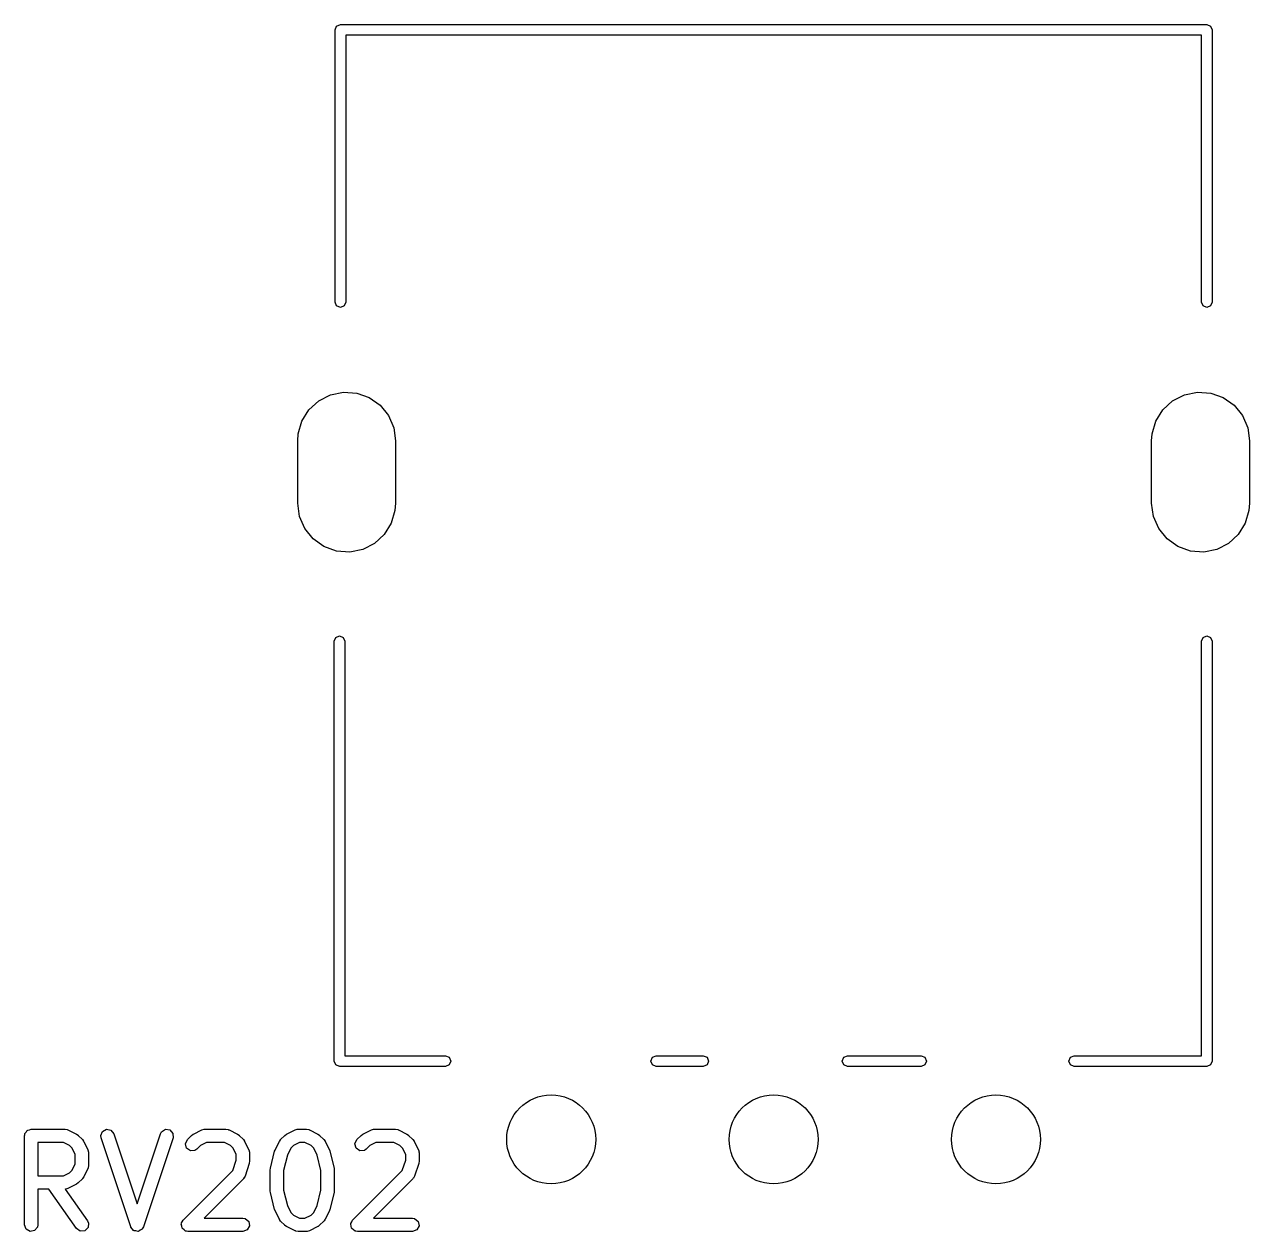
# Model space of a CAD drawing. Extents: x 63 to 233, y -146 to -43.
# Drawn here: x 107.03 to 120.8, y -57.68 to -44.11 of the extents above; entities that cross this region are included whole.
import ezdxf

# ---------------------------------------------------------------- set-up
doc = ezdxf.new("R2010")
doc.units = 0
doc.layers.add('BLACK', color=7, linetype='CONTINUOUS')

msp = doc.modelspace()

# ---------------------------------------------------------------- linework, layer by layer
at = {"layer": 'BLACK', "linetype": 'CONTINUOUS'}
for p, q in [((110.517, -44.172), (110.535, -44.1296)), ((110.517, -47.232), (110.517, -44.172)), ((110.535, -44.1296), (110.577, -44.112)), ((110.577, -44.112), (120.317, -44.112)), ((120.317, -44.112), (120.359, -44.1296)), ((120.359, -44.1296), (120.377, -44.172)), ((120.377, -44.172), (120.377, -47.232)), ((120.257, -44.232), (110.637, -44.232)), ((110.637, -44.232), (110.637, -47.232)), ((120.257, -47.232), (120.257, -44.232)), ((110.535, -47.2744), (110.517, -47.232)), ((110.637, -47.232), (110.619, -47.2744)), ((120.275, -47.2744), (120.257, -47.232)), ((120.377, -47.232), (120.359, -47.2744)), ((110.577, -47.292), (110.535, -47.2744)), ((110.619, -47.2744), (110.577, -47.292)), ((120.317, -47.292), (120.275, -47.2744)), ((120.359, -47.2744), (120.317, -47.292)), ((110.333, -48.3404), (110.466, -48.2726)), ((110.466, -48.2726), (110.612, -48.2431)), ((110.612, -48.2431), (110.761, -48.254)), ((110.761, -48.254), (110.902, -48.3046)), ((110.902, -48.3046), (111.024, -48.3911)), ((119.933, -48.3404), (120.066, -48.2726)), ((120.066, -48.2726), (120.212, -48.2431)), ((120.212, -48.2431), (120.361, -48.254)), ((120.361, -48.254), (120.502, -48.3046)), ((120.502, -48.3046), (120.624, -48.3911)), ((110.145, -48.5683), (110.223, -48.4414)), ((110.223, -48.4414), (110.333, -48.3404)), ((111.024, -48.3911), (111.117, -48.5071)), ((119.745, -48.5683), (119.823, -48.4414)), ((119.823, -48.4414), (119.933, -48.3404)), ((120.624, -48.3911), (120.717, -48.5071)), ((110.103, -48.7117), (110.145, -48.5683)), ((111.117, -48.5071), (111.177, -48.6441)), ((119.703, -48.7117), (119.745, -48.5683)), ((120.717, -48.5071), (120.777, -48.6441)), ((110.097, -48.792), (110.103, -48.7117)), ((111.177, -48.6441), (111.197, -48.792)), ((119.697, -48.792), (119.703, -48.7117)), ((120.777, -48.6441), (120.797, -48.792)), ((110.097, -49.492), (110.097, -48.792)), ((111.197, -48.792), (111.197, -49.492)), ((119.697, -49.492), (119.697, -48.792)), ((120.797, -48.792), (120.797, -49.492)), ((110.117, -49.6399), (110.097, -49.492)), ((111.191, -49.5723), (111.149, -49.7157)), ((111.197, -49.492), (111.191, -49.5723)), ((119.717, -49.6399), (119.697, -49.492)), ((120.791, -49.5723), (120.749, -49.7157)), ((120.797, -49.492), (120.791, -49.5723)), ((110.177, -49.7769), (110.117, -49.6399)), ((119.777, -49.7769), (119.717, -49.6399)), ((110.27, -49.8929), (110.177, -49.7769)), ((111.071, -49.8426), (110.961, -49.9436)), ((111.149, -49.7157), (111.071, -49.8426)), ((119.87, -49.8929), (119.777, -49.7769)), ((120.671, -49.8426), (120.561, -49.9436)), ((120.749, -49.7157), (120.671, -49.8426)), ((110.392, -49.9794), (110.27, -49.8929)), ((110.533, -50.03), (110.392, -49.9794)), ((110.961, -49.9436), (110.828, -50.0114)), ((119.992, -49.9794), (119.87, -49.8929)), ((120.133, -50.03), (119.992, -49.9794)), ((120.561, -49.9436), (120.428, -50.0114)), ((110.682, -50.0409), (110.533, -50.03)), ((110.828, -50.0114), (110.682, -50.0409)), ((120.282, -50.0409), (120.133, -50.03)), ((120.428, -50.0114), (120.282, -50.0409)), ((110.507, -51.042), (110.525, -50.9996)), ((110.507, -55.762), (110.507, -51.042)), ((110.525, -50.9996), (110.567, -50.982)), ((110.567, -50.982), (110.609, -50.9996)), ((110.609, -50.9996), (110.627, -51.042)), ((110.627, -51.042), (110.627, -55.702)), ((120.257, -51.042), (120.275, -50.9996)), ((120.257, -55.702), (120.257, -51.042)), ((120.275, -50.9996), (120.317, -50.982)), ((120.317, -50.982), (120.359, -50.9996)), ((120.359, -50.9996), (120.377, -51.042)), ((120.377, -51.042), (120.377, -55.762)), ((110.525, -55.8044), (110.507, -55.762)), ((110.627, -55.702), (111.757, -55.702)), ((111.757, -55.702), (111.799, -55.7196)), ((111.799, -55.7196), (111.817, -55.762)), ((111.817, -55.762), (111.799, -55.8044)), ((114.067, -55.762), (114.085, -55.7196)), ((114.085, -55.8044), (114.067, -55.762)), ((114.085, -55.7196), (114.127, -55.702)), ((114.127, -55.702), (114.657, -55.702)), ((114.657, -55.702), (114.699, -55.7196)), ((114.699, -55.7196), (114.717, -55.762)), ((114.717, -55.762), (114.699, -55.8044)), ((116.217, -55.762), (116.235, -55.7196)), ((116.235, -55.8044), (116.217, -55.762)), ((116.235, -55.7196), (116.277, -55.702)), ((116.277, -55.702), (117.107, -55.702)), ((117.107, -55.702), (117.149, -55.7196)), ((117.149, -55.7196), (117.167, -55.762)), ((117.167, -55.762), (117.149, -55.8044)), ((118.767, -55.762), (118.785, -55.7196)), ((118.785, -55.8044), (118.767, -55.762)), ((118.785, -55.7196), (118.827, -55.702)), ((118.827, -55.702), (120.257, -55.702)), ((120.377, -55.762), (120.359, -55.8044)), ((110.567, -55.822), (110.525, -55.8044)), ((110.572, -55.8199), (110.567, -55.822)), ((110.577, -55.822), (110.572, -55.8199)), ((111.757, -55.822), (110.577, -55.822)), ((111.799, -55.8044), (111.757, -55.822)), ((114.127, -55.822), (114.085, -55.8044)), ((114.657, -55.822), (114.127, -55.822)), ((114.699, -55.8044), (114.657, -55.822)), ((116.277, -55.822), (116.235, -55.8044)), ((117.107, -55.822), (116.277, -55.822)), ((117.149, -55.8044), (117.107, -55.822)), ((118.827, -55.822), (118.785, -55.8044)), ((120.317, -55.822), (118.827, -55.822)), ((120.359, -55.8044), (120.317, -55.822)), ((107.026, -56.6024), (107.028, -56.5926)), ((107.027, -56.5894), (107.029, -56.5865)), ((107.028, -56.5926), (107.027, -56.5894)), ((107.029, -56.5865), (107.03, -56.5767)), ((107.03, -56.5767), (107.043, -56.5618)), ((107.043, -56.5618), (107.053, -56.5449)), ((107.053, -56.5449), (107.059, -56.5426)), ((107.059, -56.5426), (107.063, -56.5374)), ((107.063, -56.5374), (107.083, -56.534)), ((107.083, -56.534), (107.101, -56.5274)), ((107.101, -56.5274), (107.482, -56.5274)), ((107.482, -56.5274), (107.508, -56.5319)), ((107.508, -56.5319), (107.511, -56.5348)), ((107.511, -56.5348), (107.515, -56.5353)), ((107.515, -56.5353), (107.611, -56.5829)), ((107.611, -56.5829), (107.629, -56.5963)), ((107.629, -56.5963), (107.63, -56.597)), ((107.63, -56.597), (107.678, -56.6446)), ((107.883, -56.6003), (107.902, -56.5526)), ((107.902, -56.5526), (107.947, -56.5282)), ((107.947, -56.5282), (107.997, -56.5385)), ((107.997, -56.5385), (108.029, -56.5787)), ((108.029, -56.5787), (108.291, -57.3652)), ((108.291, -57.3652), (108.554, -56.5787)), ((108.554, -56.5787), (108.566, -56.5558)), ((108.566, -56.5558), (108.61, -56.5289)), ((108.61, -56.5289), (108.66, -56.5364)), ((108.66, -56.5364), (108.695, -56.5748)), ((108.695, -56.5748), (108.696, -56.6261)), ((108.857, -56.6446), (108.905, -56.597)), ((108.905, -56.597), (108.923, -56.5841)), ((108.923, -56.5841), (108.925, -56.5829)), ((108.925, -56.5829), (109.02, -56.5353)), ((109.02, -56.5353), (109.045, -56.5279)), ((109.045, -56.5279), (109.049, -56.5289)), ((109.049, -56.5289), (109.053, -56.5274)), ((109.053, -56.5274), (109.291, -56.5274)), ((109.291, -56.5274), (109.317, -56.5319)), ((109.317, -56.5319), (109.321, -56.5348)), ((109.321, -56.5348), (109.325, -56.5353)), ((109.325, -56.5353), (109.42, -56.5829)), ((109.42, -56.5829), (109.438, -56.5963)), ((109.438, -56.5963), (109.44, -56.597)), ((109.44, -56.597), (109.487, -56.6446)), ((109.905, -56.6446), (109.953, -56.597)), ((109.953, -56.597), (109.971, -56.5841)), ((109.971, -56.5841), (109.972, -56.5829)), ((109.972, -56.5829), (110.067, -56.5353)), ((110.067, -56.5353), (110.092, -56.5279)), ((110.092, -56.5279), (110.097, -56.5289)), ((110.097, -56.5289), (110.101, -56.5274)), ((110.101, -56.5274), (110.196, -56.5274)), ((110.196, -56.5274), (110.222, -56.5319)), ((110.222, -56.5319), (110.225, -56.5348)), ((110.225, -56.5348), (110.23, -56.5353)), ((110.23, -56.5353), (110.325, -56.5829)), ((110.325, -56.5829), (110.343, -56.5963)), ((110.343, -56.5963), (110.344, -56.597)), ((110.344, -56.597), (110.392, -56.6446)), ((110.762, -56.6446), (110.81, -56.597)), ((110.81, -56.597), (110.828, -56.5841)), ((110.828, -56.5841), (110.829, -56.5829)), ((110.829, -56.5829), (110.925, -56.5353)), ((110.925, -56.5353), (110.95, -56.5279)), ((110.95, -56.5279), (110.954, -56.5289)), ((110.954, -56.5289), (110.958, -56.5274)), ((110.958, -56.5274), (111.196, -56.5274)), ((111.196, -56.5274), (111.222, -56.5319)), ((111.222, -56.5319), (111.225, -56.5348)), ((111.225, -56.5348), (111.23, -56.5353)), ((111.23, -56.5353), (111.325, -56.5829)), ((111.325, -56.5829), (111.343, -56.5963)), ((111.343, -56.5963), (111.344, -56.597)), ((111.344, -56.597), (111.392, -56.6446)), ((107.026, -57.6024), (107.026, -56.6024)), ((107.176, -56.6774), (107.176, -57.0512)), ((107.464, -56.6774), (107.176, -56.6774)), ((107.533, -56.7116), (107.464, -56.6774)), ((107.563, -56.742), (107.533, -56.7116)), ((107.678, -56.6446), (107.691, -56.663)), ((107.691, -56.663), (107.692, -56.6641)), ((107.692, -56.6641), (107.739, -56.7593)), ((107.887, -56.6261), (107.883, -56.6003)), ((108.22, -57.6261), (107.887, -56.6261)), ((108.696, -56.6261), (108.363, -57.6261)), ((108.836, -56.6911), (108.857, -56.6446)), ((108.849, -56.7406), (108.836, -56.6911)), ((109.003, -56.7116), (108.964, -56.7507)), ((109.071, -56.6774), (109.003, -56.7116)), ((109.274, -56.6774), (109.071, -56.6774)), ((109.342, -56.7116), (109.274, -56.6774)), ((109.373, -56.742), (109.342, -56.7116)), ((109.487, -56.6446), (109.5, -56.663)), ((109.5, -56.663), (109.501, -56.6641)), ((109.501, -56.6641), (109.549, -56.7593)), ((109.843, -56.7593), (109.891, -56.6641)), ((109.891, -56.6641), (109.904, -56.6461)), ((109.904, -56.6461), (109.905, -56.6446)), ((110.05, -56.7116), (110.02, -56.742)), ((110.119, -56.6774), (110.05, -56.7116)), ((110.178, -56.6774), (110.119, -56.6774)), ((110.247, -56.7116), (110.178, -56.6774)), ((110.277, -56.742), (110.247, -56.7116)), ((110.392, -56.6446), (110.405, -56.663)), ((110.405, -56.663), (110.406, -56.6641)), ((110.406, -56.6641), (110.454, -56.7593)), ((110.741, -56.6911), (110.762, -56.6446)), ((110.754, -56.7406), (110.741, -56.6911)), ((110.907, -56.7116), (110.868, -56.7507)), ((110.976, -56.6774), (110.907, -56.7116)), ((111.178, -56.6774), (110.976, -56.6774)), ((111.247, -56.7116), (111.178, -56.6774)), ((111.277, -56.742), (111.247, -56.7116)), ((111.392, -56.6446), (111.405, -56.663)), ((111.405, -56.663), (111.406, -56.6641)), ((111.406, -56.6641), (111.454, -56.7593)), ((107.597, -56.8106), (107.563, -56.742)), ((107.597, -56.918), (107.597, -56.8106)), ((107.739, -56.7593), (107.747, -56.7843)), ((107.747, -56.7843), (107.746, -56.7886)), ((107.746, -56.7886), (107.747, -56.7929)), ((107.747, -56.7929), (107.747, -56.9357)), ((108.891, -56.7701), (108.849, -56.7406)), ((108.942, -56.7656), (108.891, -56.7701)), ((108.964, -56.7507), (108.942, -56.7656)), ((109.407, -56.8106), (109.373, -56.742)), ((109.407, -56.8759), (109.407, -56.8106)), ((109.549, -56.7593), (109.556, -56.7843)), ((109.556, -56.7843), (109.555, -56.7886)), ((109.555, -56.7886), (109.557, -56.7929)), ((109.557, -56.7929), (109.557, -56.8881)), ((109.79, -56.9651), (109.838, -56.7747)), ((109.838, -56.7747), (109.843, -56.7628)), ((109.843, -56.7628), (109.843, -56.7593)), ((109.981, -56.819), (109.938, -56.9926)), ((110.02, -56.742), (109.981, -56.819)), ((110.316, -56.819), (110.277, -56.742)), ((110.359, -56.9926), (110.316, -56.819)), ((110.454, -56.7593), (110.457, -56.7717)), ((110.457, -56.7717), (110.459, -56.7747)), ((110.459, -56.7747), (110.507, -56.9651)), ((110.796, -56.7701), (110.754, -56.7406)), ((110.847, -56.7656), (110.796, -56.7701)), ((110.868, -56.7507), (110.847, -56.7656)), ((111.312, -56.8106), (111.277, -56.742)), ((111.312, -56.8759), (111.312, -56.8106)), ((111.454, -56.7593), (111.461, -56.7843)), ((111.461, -56.7843), (111.46, -56.7886)), ((111.46, -56.7886), (111.462, -56.7929)), ((111.462, -56.7929), (111.462, -56.8881)), ((107.533, -57.0169), (107.563, -56.9865)), ((107.563, -56.9865), (107.597, -56.918)), ((107.739, -56.9693), (107.692, -57.0645)), ((107.74, -56.9648), (107.739, -56.9693)), ((107.743, -56.9614), (107.74, -56.9648)), ((107.747, -56.9357), (107.743, -56.9614)), ((108.81, -57.5493), (109.369, -56.9904)), ((109.369, -56.9904), (109.407, -56.8759)), ((109.553, -56.9118), (109.505, -57.0547)), ((109.557, -56.8881), (109.553, -56.9102)), ((109.553, -56.9102), (109.553, -56.9118)), ((109.788, -56.9833), (109.79, -56.9686)), ((109.788, -57.2214), (109.788, -56.9833)), ((109.79, -56.9686), (109.79, -56.9651)), ((109.938, -56.9926), (109.938, -57.2122)), ((110.359, -57.2122), (110.359, -56.9926)), ((110.507, -56.9651), (110.508, -56.9801)), ((110.508, -56.9801), (110.509, -56.9833)), ((110.509, -56.9833), (110.509, -57.2214)), ((110.715, -57.5493), (111.273, -56.9904)), ((111.273, -56.9904), (111.312, -56.8759)), ((111.458, -56.9118), (111.41, -57.0547)), ((111.462, -56.8881), (111.458, -56.9102)), ((111.458, -56.9102), (111.458, -56.9118)), ((107.176, -57.0512), (107.464, -57.0512)), ((107.464, -57.0512), (107.533, -57.0169)), ((107.611, -57.1457), (107.515, -57.1933)), ((107.612, -57.1445), (107.611, -57.1457)), ((107.63, -57.1316), (107.612, -57.1445)), ((107.678, -57.084), (107.63, -57.1316)), ((107.692, -57.0645), (107.678, -57.0825)), ((107.678, -57.0825), (107.678, -57.084)), ((109.487, -57.084), (109.044, -57.5274)), ((109.489, -57.0799), (109.487, -57.084)), ((109.493, -57.0776), (109.489, -57.0799)), ((109.505, -57.0547), (109.493, -57.0776)), ((111.392, -57.084), (110.949, -57.5274)), ((111.394, -57.0799), (111.392, -57.084)), ((111.398, -57.0776), (111.394, -57.0799)), ((111.41, -57.0547), (111.398, -57.0776)), ((107.3, -57.2012), (107.176, -57.2012)), ((107.176, -57.2012), (107.176, -57.6024)), ((107.611, -57.6454), (107.3, -57.2012)), ((107.486, -57.1997), (107.483, -57.2008)), ((107.483, -57.2008), (107.734, -57.5594)), ((107.49, -57.2007), (107.486, -57.1997)), ((107.515, -57.1933), (107.49, -57.2007)), ((109.789, -57.2247), (109.788, -57.2214)), ((109.79, -57.2396), (109.789, -57.2247)), ((109.838, -57.4301), (109.79, -57.2396)), ((109.938, -57.2122), (109.981, -57.3857)), ((110.316, -57.3857), (110.359, -57.2122)), ((110.507, -57.2396), (110.459, -57.4301)), ((110.509, -57.2214), (110.507, -57.2362)), ((110.507, -57.2362), (110.507, -57.2396)), ((109.981, -57.3857), (110.02, -57.4627)), ((110.277, -57.4627), (110.316, -57.3857)), ((107.734, -57.5594), (107.745, -57.583)), ((108.8, -57.5698), (108.81, -57.5493)), ((109.044, -57.5274), (109.482, -57.5274)), ((109.482, -57.5274), (109.508, -57.5319)), ((109.508, -57.5319), (109.547, -57.5649)), ((109.84, -57.433), (109.838, -57.4301)), ((109.843, -57.4454), (109.84, -57.433)), ((109.891, -57.5407), (109.843, -57.4454)), ((109.892, -57.5418), (109.891, -57.5407)), ((109.905, -57.5602), (109.892, -57.5418)), ((109.953, -57.6078), (109.905, -57.5602)), ((110.02, -57.4627), (110.05, -57.4931)), ((110.05, -57.4931), (110.119, -57.5274)), ((110.119, -57.5274), (110.178, -57.5274)), ((110.178, -57.5274), (110.247, -57.4931)), ((110.247, -57.4931), (110.277, -57.4627)), ((110.392, -57.5602), (110.344, -57.6078)), ((110.393, -57.5587), (110.392, -57.5602)), ((110.406, -57.5407), (110.393, -57.5587)), ((110.454, -57.4454), (110.406, -57.5407)), ((110.459, -57.4301), (110.454, -57.4419)), ((110.454, -57.4419), (110.454, -57.4454)), ((110.705, -57.5698), (110.715, -57.5493)), ((110.949, -57.5274), (111.387, -57.5274)), ((111.387, -57.5274), (111.412, -57.5319)), ((111.412, -57.5319), (111.452, -57.5649)), ((107.043, -57.6506), (107.026, -57.6024)), ((107.088, -57.6762), (107.043, -57.6506)), ((107.138, -57.6673), (107.088, -57.6762)), ((107.171, -57.628), (107.138, -57.6673)), ((107.176, -57.6024), (107.171, -57.628)), ((107.653, -57.6748), (107.611, -57.6454)), ((107.704, -57.6704), (107.653, -57.6748)), ((107.74, -57.6341), (107.704, -57.6704)), ((107.745, -57.583), (107.74, -57.6341)), ((108.222, -57.6278), (108.22, -57.6261)), ((108.222, -57.6299), (108.222, -57.6278)), ((108.237, -57.6477), (108.222, -57.6299)), ((108.252, -57.6663), (108.237, -57.6477)), ((108.254, -57.6667), (108.252, -57.6663)), ((108.256, -57.6683), (108.254, -57.6667)), ((108.279, -57.6718), (108.256, -57.6683)), ((108.302, -57.6766), (108.279, -57.6718)), ((108.304, -57.6755), (108.302, -57.6766)), ((108.306, -57.6759), (108.304, -57.6755)), ((108.327, -57.6634), (108.306, -57.6759)), ((108.348, -57.6521), (108.327, -57.6634)), ((108.35, -57.649), (108.348, -57.6501)), ((108.348, -57.6501), (108.348, -57.6521)), ((108.363, -57.6261), (108.35, -57.649)), ((108.788, -57.5958), (108.79, -57.5927)), ((108.794, -57.6176), (108.788, -57.5958)), ((108.789, -57.5894), (108.8, -57.5698)), ((108.79, -57.5927), (108.789, -57.5894)), ((108.798, -57.6399), (108.794, -57.6176)), ((108.801, -57.6421), (108.798, -57.6399)), ((108.801, -57.6454), (108.801, -57.6421)), ((108.82, -57.6583), (108.801, -57.6454)), ((108.837, -57.6729), (108.82, -57.6583)), ((108.842, -57.6737), (108.837, -57.6729)), ((108.843, -57.6748), (108.842, -57.6737)), ((108.847, -57.6745), (108.843, -57.6748)), ((108.863, -57.6774), (108.847, -57.6745)), ((109.482, -57.6774), (108.863, -57.6774)), ((109.53, -57.6598), (109.482, -57.6774)), ((109.556, -57.6154), (109.53, -57.6598)), ((109.547, -57.5649), (109.556, -57.6154)), ((109.954, -57.6085), (109.953, -57.6078)), ((109.972, -57.6218), (109.954, -57.6085)), ((110.067, -57.6695), (109.972, -57.6218)), ((110.072, -57.67), (110.067, -57.6695)), ((110.075, -57.6729), (110.072, -57.67)), ((110.101, -57.6774), (110.075, -57.6729)), ((110.196, -57.6774), (110.101, -57.6774)), ((110.2, -57.6758), (110.196, -57.6774)), ((110.205, -57.6769), (110.2, -57.6758)), ((110.23, -57.6695), (110.205, -57.6769)), ((110.325, -57.6218), (110.23, -57.6695)), ((110.326, -57.6207), (110.325, -57.6218)), ((110.344, -57.6078), (110.326, -57.6207)), ((110.693, -57.5958), (110.694, -57.5927)), ((110.699, -57.6176), (110.693, -57.5958)), ((110.694, -57.5894), (110.705, -57.5698)), ((110.694, -57.5927), (110.694, -57.5894)), ((110.703, -57.6399), (110.699, -57.6176)), ((110.705, -57.6421), (110.703, -57.6399)), ((110.706, -57.6454), (110.705, -57.6421)), ((110.725, -57.6583), (110.706, -57.6454)), ((110.742, -57.6729), (110.725, -57.6583)), ((110.747, -57.6737), (110.742, -57.6729)), ((110.748, -57.6748), (110.747, -57.6737)), ((110.751, -57.6745), (110.748, -57.6748)), ((110.768, -57.6774), (110.751, -57.6745)), ((111.387, -57.6774), (110.768, -57.6774)), ((111.435, -57.6598), (111.387, -57.6774)), ((111.461, -57.6154), (111.435, -57.6598)), ((111.452, -57.5649), (111.461, -57.6154))]:
    msp.add_line(p, q, dxfattribs=at)
at = {"layer": 'BLACK'}
for centre in [(112.947, -56.642), (115.447, -56.642), (117.947, -56.642)]:
    msp.add_circle(centre, 0.5, dxfattribs=at)

doc.saveas('drawing.dxf')
